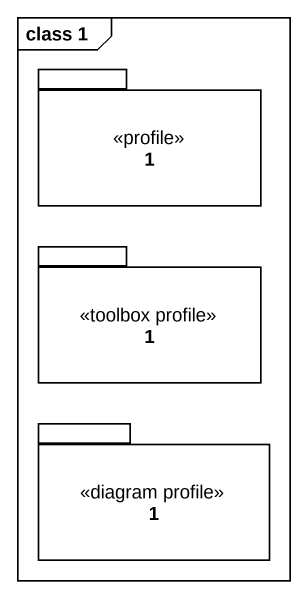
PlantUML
@startuml
mainframe class 1
package "1" as p1 <<profile>> {
}
package "1" as p1_2 <<toolbox profile>> {
}
package "1" as p1_3 <<diagram profile>> {
}
@enduml
